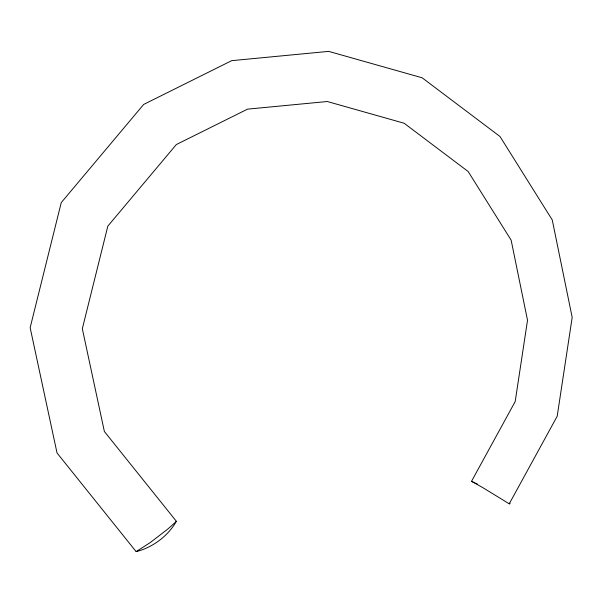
<?xml version="1.0" encoding="UTF-8"?>
<svg xmlns="http://www.w3.org/2000/svg" width="603" height="603" viewBox="0 0 603 603"><rect width="100%" height="100%" fill="white"/><g stroke="black" fill="none" stroke-linecap="round" stroke-linejoin="round"><path stroke-width="0.9" d="M176.377 521.301C168.192 535.954 152.431 547.667 136.135 551.624L57.029 452.966L30.15 327.685L61.25 202.593L143.68 104.432L231.718 60.654L328.695 51.376L422.138 77.795L500 136.512L552.258 219.952L572.179 317.382L557.195 416.243L509.241 503.814L482.604 487.51A43.484 2.653 28.7 0 0 471.501 481.345L515.196 401.553L527.519 320.253L511.14 240.137L468.162 171.523L404.138 123.238L327.293 101.515L247.547 109.143L176.325 144.554L107.839 226.11L82.325 328.733L104.379 431.507L176.377 521.301A43.484 8.434 -38.7 0 1 167.242 529.502L150.124 542.647L136.135 551.624M509.241 503.814L510.055 503.754L509.791 503.113M471.501 481.345L475.383 483.109M476.121 483.47L477.606 484.194"/></g></svg>
